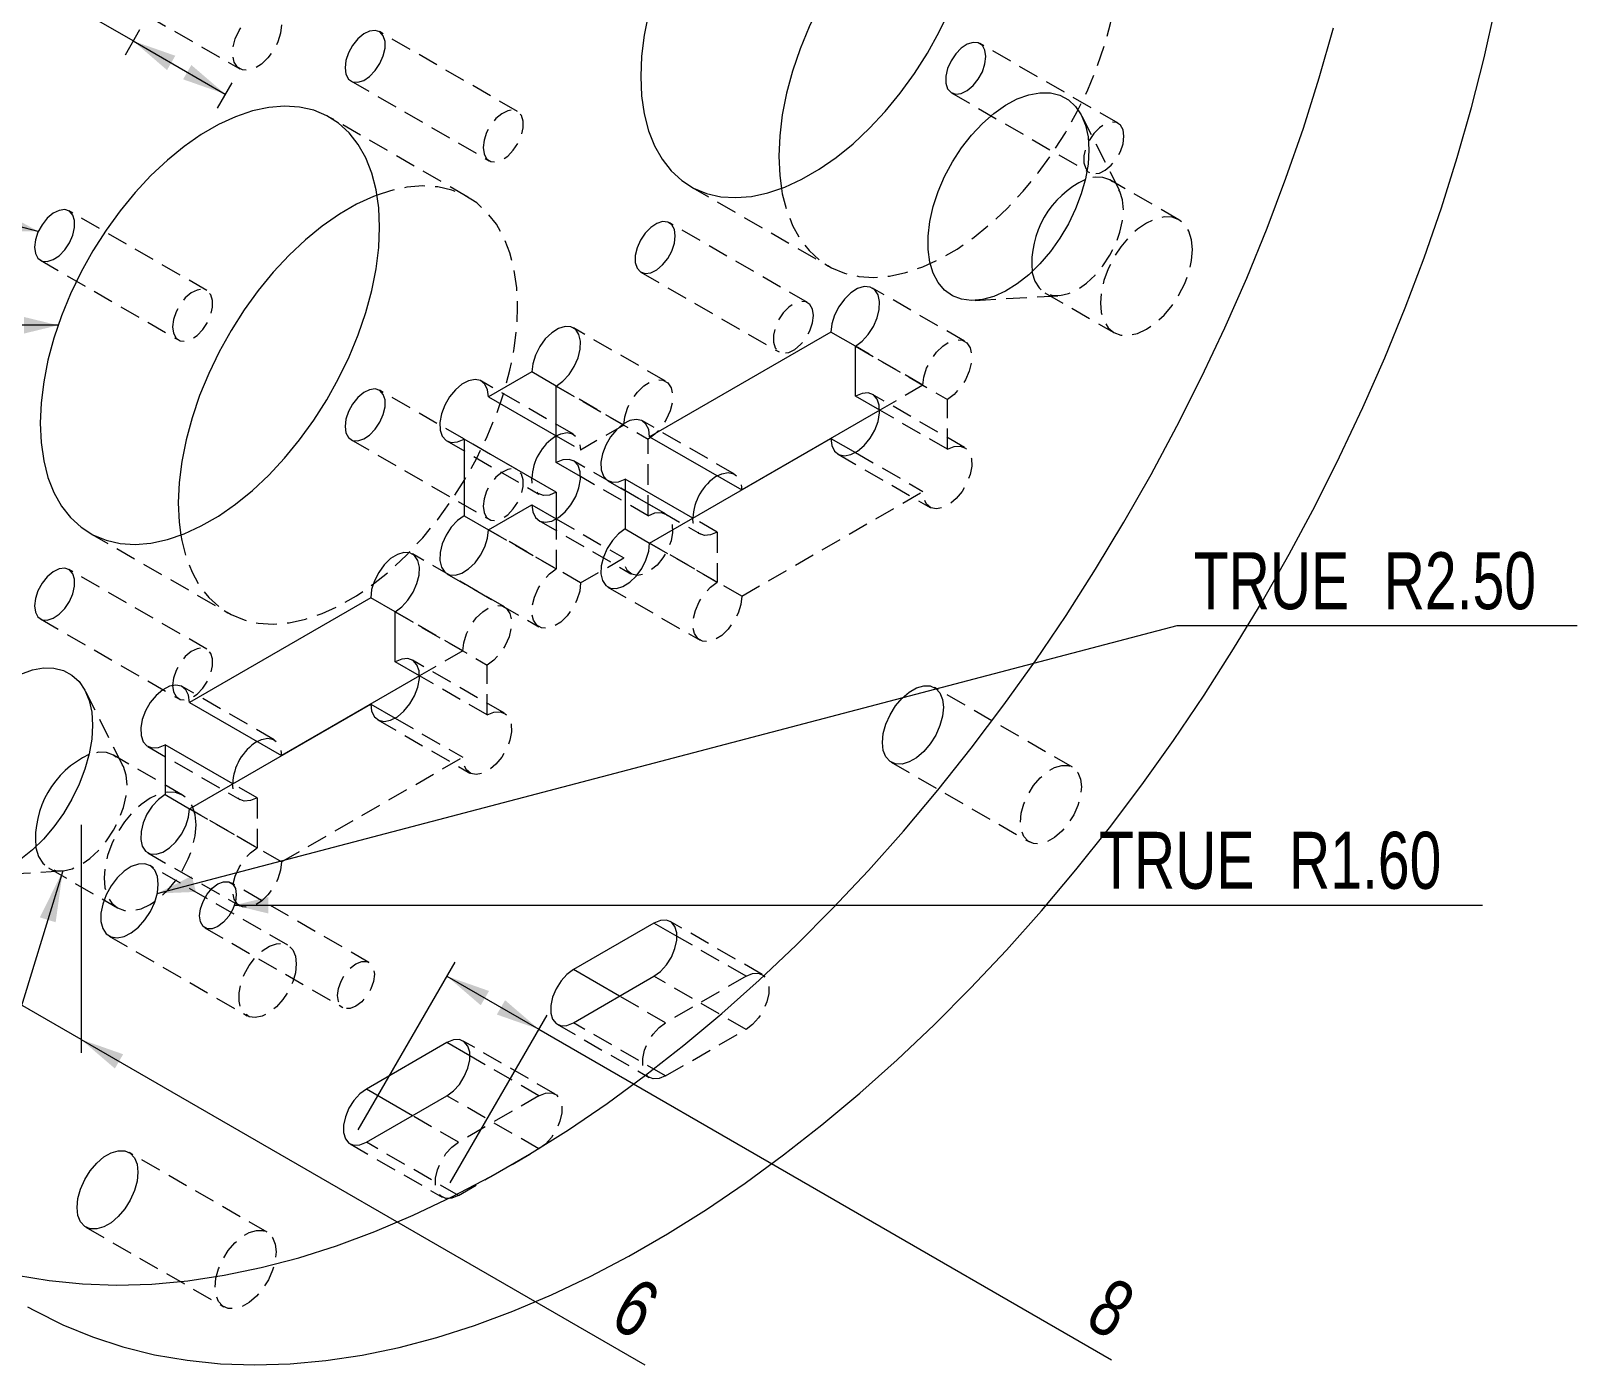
# Model space of a CAD drawing. Header units: millimetres. Extents: x 17 to 346, y 15 to 281.
# Drawn here: x 240.7 to 336.2, y 15.5 to 97.5 of the extents above; entities that cross this region are included whole.
import ezdxf

# ---------------------------------------------------------------- set-up
doc = ezdxf.new("R2010")
doc.units = ezdxf.units.MM
doc.linetypes.add('HIDDEN', pattern=[1.905, 1.27, -0.635])
doc.styles.add('SLDTEXTSTYLE0', font='TXT', dxfattribs={"width": 0.75})
doc.dimstyles.new('SLDDIMSTYLE0', dxfattribs={"dimtxt": 3.5, "dimasz": 3.302, "dimexe": 0, "dimexo": 0.0625, "dimgap": 0.875, "dimtad": 0, "dimtih": 1, "dimtoh": 1, "dimrnd": 1e-09, "dimzin": 12, "dimdsep": 46, "dimtxsty": 'SLDTEXTSTYLE0', "dimsah": 1, "dimcen": 0, "dimadec": 0, "dimazin": 3, "dimtfac": 1, "dimtofl": 0, "dimtmove": 0, "dimatfit": 3, "dimfxl": 1, "dimfrac": 2, "dimtolj": 1, "dimtzin": 12, "dimarcsym": 0})
doc.dimstyles.new('SLDDIMSTYLE1', dxfattribs={"dimtxt": 3.5, "dimasz": 3.302, "dimexe": 0, "dimexo": 0.0625, "dimgap": 0.875, "dimtad": 1, "dimrnd": 1e-09, "dimzin": 12, "dimdsep": 46, "dimtxsty": 'SLDTEXTSTYLE0', "dimsah": 1, "dimcen": 0.09, "dimadec": 0, "dimazin": 3, "dimtfac": 1, "dimtofl": 0, "dimtmove": 0, "dimatfit": 3, "dimfxl": 1, "dimfrac": 2, "dimtolj": 1, "dimtzin": 12, "dimarcsym": 0})
doc.dimstyles.new('SLDDIMSTYLE2', dxfattribs={"dimtxt": 3.5, "dimasz": 3.302, "dimexe": 0, "dimexo": 0.0625, "dimgap": 0.875, "dimtad": 1, "dimrnd": 1e-09, "dimzin": 12, "dimdsep": 46, "dimtxsty": 'SLDTEXTSTYLE0', "dimsah": 1, "dimcen": 0.09, "dimadec": 0, "dimazin": 3, "dimtfac": 1, "dimtmove": 0, "dimatfit": 0, "dimfxl": 1, "dimfrac": 2, "dimtolj": 1, "dimtzin": 12, "dimarcsym": 0})
doc.dimstyles.new('SLDDIMSTYLE3', dxfattribs={"dimtxt": 3.5, "dimasz": 3.302, "dimexe": 0, "dimexo": 0.0625, "dimgap": 0.875, "dimtad": 0, "dimtih": 1, "dimtoh": 1, "dimrnd": 1e-09, "dimzin": 4, "dimdsep": 46, "dimtxsty": 'SLDTEXTSTYLE0', "dimsah": 1, "dimcen": 0, "dimadec": 0, "dimazin": 1, "dimtfac": 1, "dimtofl": 0, "dimtmove": 0, "dimatfit": 3, "dimfxl": 1, "dimfrac": 2, "dimtolj": 1, "dimtzin": 12, "dimarcsym": 0})

# ---------------------------------------------------------------- blocks, each defined once
blk = doc.blocks.new('_D_1')
at = {"color": 7, "linetype": 'Continuous', "lineweight": 0}
for p, q in [((211.343, 79.371), (184.191, 79.371)), ((242.383, 79.371), (211.343, 79.371))]:
    blk.add_line(p, q, dxfattribs=at)
blk.add_solid([(242.383, 79.371), (240.295, 79.879), (240.295, 78.863)], dxfattribs=at)
at = {"color": 7, "linetype": 'Continuous', "lineweight": 0, "char_height": 3.5, "attachment_point": 1, "style": 'SLDTEXTSTYLE0'}
for s, insert in [('TRUE', (184.191, 83.883)), ('R14.75', (195.867, 83.883))]:
    blk.add_mtext(s, dxfattribs=dict(at, insert=insert))
blk = doc.blocks.new('_D_2')
at = {"color": 7, "linetype": 'Continuous', "lineweight": 0}
for p, q in [((213.342, 92.26), (188.777, 92.26)), ((241.165, 85.139), (213.342, 92.26))]:
    blk.add_line(p, q, dxfattribs=at)
blk.add_solid([(241.165, 85.139), (239.397, 86.116), (239.146, 85.132)], dxfattribs=at)
at = {"color": 7, "linetype": 'Continuous', "lineweight": 0, "char_height": 3.5, "attachment_point": 1, "style": 'SLDTEXTSTYLE0'}
for s, insert in [('TRUE', (188.777, 96.772)), ('R1.75', (200.453, 96.772))]:
    blk.add_mtext(s, dxfattribs=dict(at, insert=insert))
blk = doc.blocks.new('_D_3')
at = {"color": 7, "linetype": 'Continuous', "lineweight": 0}
for p, q in [((246.997, 96.843), (218.533, 113.275)), ((247.394, 97.531), (246.497, 95.977)), ((246.997, 96.843), (252.654, 93.578)), ((253.051, 94.265), (252.154, 92.712))]:
    blk.add_line(p, q, dxfattribs=at)
for points in [[(246.997, 96.843), (249.078, 95.055), (249.586, 95.935)], [(252.654, 93.578), (250.573, 95.365), (250.065, 94.486)]]:
    blk.add_solid(points, dxfattribs=at)
at = {"color": 7, "linetype": 'Continuous', "lineweight": 0, "insert": (220.789, 117.182), "char_height": 3.5, "attachment_point": 1, "rotation": 330.00269, "style": 'SLDTEXTSTYLE0'}
blk.add_mtext('8', dxfattribs=at)
blk = doc.blocks.new('_D_5')
at = {"color": 7, "linetype": 'Continuous', "lineweight": 0}
for p, q in [((260.829, 29.928), (266.778, 40.234)), ((266.279, 39.368), (271.935, 36.103)), ((266.486, 26.663), (272.435, 36.969)), ((271.935, 36.103), (307.127, 15.787))]:
    blk.add_line(p, q, dxfattribs=at)
for points in [[(266.279, 39.368), (268.359, 37.581), (268.867, 38.46)], [(271.935, 36.103), (269.854, 37.891), (269.347, 37.011)]]:
    blk.add_solid(points, dxfattribs=at)
at = {"color": 7, "linetype": 'Continuous', "lineweight": 0, "insert": (307.143, 20.987), "char_height": 3.5, "attachment_point": 1, "rotation": 330.00269, "style": 'SLDTEXTSTYLE0'}
blk.add_mtext('8', dxfattribs=at)
blk = doc.blocks.new('_D_8')
at = {"color": 7, "linetype": 'Continuous', "lineweight": 0}
for p, q in [((242.672, 45.841), (233.628, 16.381)), ((233.628, 16.381), (215.527, 16.381))]:
    blk.add_line(p, q, dxfattribs=at)
blk.add_solid([(242.672, 45.841), (241.263, 42.981), (242.234, 42.683)], dxfattribs=at)
at = {"color": 7, "linetype": 'Continuous', "lineweight": 0, "char_height": 3.5, "attachment_point": 1, "style": 'SLDTEXTSTYLE0'}
for s, insert in [('TRUE', (215.527, 20.893)), ('R4', (227.204, 20.893))]:
    blk.add_mtext(s, dxfattribs=dict(at, insert=insert))
blk = doc.blocks.new('_D_9')
at = {"color": 7, "linetype": 'Continuous', "lineweight": 0}
for p, q in [((239.549, 51.12), (239.549, 37.113)), ((243.792, 48.67), (243.792, 34.663)), ((239.549, 37.929), (235.059, 40.521)), ((243.792, 35.48), (239.549, 37.929)), ((243.792, 35.48), (278.443, 15.476))]:
    blk.add_line(p, q, dxfattribs=at)
for points in [[(239.549, 37.929), (237.468, 39.717), (236.96, 38.837)], [(243.792, 35.48), (245.873, 33.692), (246.381, 34.572)]]:
    blk.add_solid(points, dxfattribs=at)
at = {"color": 7, "linetype": 'Continuous', "lineweight": 0, "insert": (277.92, 20.987), "char_height": 3.5, "attachment_point": 1, "rotation": 330.00269, "style": 'SLDTEXTSTYLE0'}
blk.add_mtext('6', dxfattribs=at)
blk = doc.blocks.new('_D_10')
at = {"color": 7, "linetype": 'Continuous', "lineweight": 0}
for p, q in [((248.475, 44.449), (311.17, 60.91)), ((311.17, 60.91), (335.736, 60.91))]:
    blk.add_line(p, q, dxfattribs=at)
blk.add_solid([(248.475, 44.449), (250.857, 44.549), (250.599, 45.531)], dxfattribs=at)
at = {"color": 7, "linetype": 'Continuous', "lineweight": 0, "char_height": 3.5, "attachment_point": 1, "style": 'SLDTEXTSTYLE0'}
for s, insert in [('TRUE', (312.174, 65.422)), ('R2.50', (323.85, 65.422))]:
    blk.add_mtext(s, dxfattribs=dict(at, insert=insert))
blk = doc.blocks.new('_D_11')
at = {"color": 7, "linetype": 'Continuous', "lineweight": 0}
for p, q in [((253.217, 43.728), (305.35, 43.728)), ((305.35, 43.728), (329.916, 43.728))]:
    blk.add_line(p, q, dxfattribs=at)
blk.add_solid([(253.217, 43.728), (255.305, 43.22), (255.305, 44.236)], dxfattribs=at)
at = {"color": 7, "linetype": 'Continuous', "lineweight": 0, "char_height": 3.5, "attachment_point": 1, "style": 'SLDTEXTSTYLE0'}
for s, insert in [('TRUE', (306.354, 48.24)), ('R1.60', (318.03, 48.24))]:
    blk.add_mtext(s, dxfattribs=dict(at, insert=insert))

msp = doc.modelspace()

# ---------------------------------------------------------------- linework, layer by layer
at = {"color": 7, "linetype": 'HIDDEN', "lineweight": 0}
for p, q in [((247.894, 98.397), (253.551, 95.131)), ((270.616, 92.519), (262.131, 97.417)), ((307.527, 91.785), (299.042, 96.684)), ((260.381, 94.386), (268.866, 89.487)), ((297.292, 93.653), (305.777, 88.754)), ((267.572, 87.247), (259.087, 92.145)), ((307.607, 87.671), (305.298, 92.244)), ((281.249, 87.905), (289.734, 83.007)), ((311.271, 85.853), (307.029, 88.303)), ((251.529, 81.5), (243.043, 86.398)), ((288.44, 80.766), (279.954, 85.665)), ((241.293, 83.367), (249.779, 78.468)), ((278.204, 82.634), (286.69, 77.735)), ((298.098, 78.388), (292.441, 81.654)), ((298.75, 80.902), (303.865, 81.19)), ((303.029, 81.374), (307.272, 78.925)), ((279.714, 75.94), (274.057, 79.206)), ((295.538, 75.685), (291.381, 78.085)), ((291.381, 78.084), (297.038, 74.819)), ((274.057, 72.675), (268.4, 75.94)), ((277.153, 73.237), (272.996, 75.637)), ((272.996, 75.637), (278.653, 72.371)), ((295.538, 75.685), (292.88, 74.151)), ((270.616, 70.477), (262.131, 75.376)), ((298.098, 71.856), (292.441, 75.121)), ((297.038, 71.751), (297.038, 74.819)), ((283.956, 70.224), (278.299, 73.49)), ((297.038, 71.751), (292.881, 74.15)), ((272.996, 72.569), (274.496, 71.703)), ((277.153, 73.237), (274.496, 71.703)), ((260.381, 72.344), (268.866, 67.446)), ((266.279, 72.266), (271.936, 69)), ((278.653, 67.67), (278.653, 72.371)), ((279.714, 67.775), (274.057, 71.04)), ((290.32, 71.447), (295.977, 68.181)), ((291.381, 71.552), (295.538, 69.153)), ((278.653, 67.67), (274.496, 70.07)), ((276.178, 69.815), (281.835, 66.55)), ((284.396, 62.72), (295.538, 69.153)), ((271.936, 67.366), (277.592, 64.1)), ((272.996, 67.471), (277.153, 65.072)), ((272.996, 67.471), (272.996, 64.404)), ((282.896, 66.655), (281.396, 67.52)), ((244.338, 66.597), (252.823, 61.699)), ((268.839, 66.804), (272.996, 64.404)), ((274.496, 63.538), (268.839, 66.804)), ((278.739, 65.986), (282.896, 63.587)), ((284.396, 62.72), (278.739, 65.986)), ((282.896, 66.655), (282.896, 63.587)), ((269.814, 62.06), (264.157, 65.326)), ((274.496, 63.538), (277.153, 65.072)), ((251.529, 59.458), (243.043, 64.357)), ((266.279, 64.1), (271.936, 60.835)), ((276.178, 63.283), (281.835, 60.017)), ((241.293, 61.325), (249.779, 56.427)), ((267.253, 59.357), (263.097, 61.756)), ((263.097, 61.756), (268.753, 58.491)), ((267.253, 59.357), (264.596, 57.823)), ((269.814, 55.528), (264.157, 58.793)), ((268.753, 55.423), (268.753, 58.491)), ((268.753, 55.423), (264.597, 57.822)), ((246.37, 52.319), (244.06, 56.892)), ((255.672, 53.896), (250.015, 57.162)), ((304.727, 52.209), (296.241, 57.107)), ((262.036, 55.119), (267.693, 51.853)), ((263.097, 55.224), (267.253, 52.825)), ((247.894, 53.487), (253.551, 50.222)), ((250.034, 50.502), (245.792, 52.951)), ((256.111, 46.392), (267.253, 52.825)), ((293.591, 52.517), (302.077, 47.619)), ((254.611, 50.327), (253.112, 51.192)), ((256.111, 46.392), (250.454, 49.658)), ((250.455, 49.658), (254.611, 47.259)), ((254.611, 50.327), (254.611, 47.259)), ((247.894, 46.955), (253.551, 43.689)), ((237.513, 45.551), (242.628, 45.838)), ((241.792, 46.023), (246.034, 43.573)), ((256.505, 41.267), (248.02, 46.166)), ((261.49, 40.215), (253.005, 45.113)), ((251.405, 42.342), (259.89, 37.444)), ((285.663, 39.466), (280.006, 42.732)), ((245.52, 41.836), (254.005, 36.937)), ((284.663, 39.367), (280.421, 41.816)), ((284.663, 36.101), (279.006, 39.366)), ((284.663, 39.367), (279.714, 36.509)), ((279.714, 36.509), (276.886, 38.142)), ((273.057, 36.41), (278.714, 33.144)), ((279.714, 33.243), (274.057, 36.509)), ((272.935, 32.118), (267.278, 35.384)), ((279.714, 33.243), (284.663, 36.101)), ((271.935, 32.019), (267.693, 34.468)), ((271.935, 28.753), (266.279, 32.019)), ((271.935, 32.019), (266.986, 29.162)), ((266.986, 29.162), (264.158, 30.794)), ((260.329, 29.062), (265.986, 25.797)), ((266.986, 25.896), (261.329, 29.161)), ((266.986, 25.896), (271.935, 28.753)), ((255.229, 23.635), (246.744, 28.533)), ((244.094, 23.943), (252.579, 19.045))]:
    msp.add_line(p, q, dxfattribs=at)
at = {"color": 7, "linetype": 'Continuous', "lineweight": 15}
for p, q in [((289.881, 78.951), (278.739, 72.518)), ((291.381, 78.085), (289.881, 78.951)), ((291.381, 75.016), (291.381, 78.084)), ((271.496, 76.503), (268.839, 74.969)), ((272.996, 75.637), (271.496, 76.503)), ((272.996, 70.935), (272.996, 75.637)), ((268.839, 74.969), (272.996, 72.569)), ((292.881, 74.15), (291.381, 75.016)), ((292.88, 74.151), (284.396, 69.253)), ((267.339, 72.371), (267.339, 67.67)), ((272.996, 69.105), (267.339, 72.371)), ((278.739, 72.518), (284.396, 69.253)), ((278.739, 65.986), (289.881, 72.418)), ((289.881, 72.418), (291.381, 71.552)), ((274.496, 70.07), (272.996, 70.935)), ((277.239, 69.92), (277.239, 66.852)), ((281.396, 67.52), (277.239, 69.92)), ((272.996, 69.105), (272.996, 67.471)), ((268.839, 66.804), (271.496, 68.337)), ((271.496, 68.337), (272.996, 67.471)), ((267.339, 67.67), (268.839, 66.804)), ((277.239, 66.852), (278.739, 65.986)), ((261.597, 62.623), (250.454, 56.19)), ((263.097, 61.756), (261.597, 62.623)), ((263.097, 58.688), (263.097, 61.756)), ((264.597, 57.822), (263.097, 58.688)), ((264.596, 57.823), (256.111, 52.925)), ((250.454, 56.19), (256.111, 52.925)), ((250.454, 49.658), (261.597, 56.09)), ((261.597, 56.09), (263.097, 55.224)), ((248.954, 53.592), (248.954, 50.524)), ((253.112, 51.192), (248.954, 53.592)), ((248.954, 50.524), (250.455, 49.658)), ((279.006, 42.632), (274.057, 39.775)), ((274.057, 36.509), (279.006, 39.366)), ((266.279, 35.285), (261.329, 32.427)), ((261.329, 29.161), (266.279, 32.019))]:
    msp.add_line(p, q, dxfattribs=at)
at = {"color": 8, "linetype": 'Continuous', "lineweight": 15}
for p, q in [((280.421, 41.816), (279.006, 42.632)), ((276.886, 38.142), (274.057, 39.775)), ((267.693, 34.468), (266.279, 35.285)), ((264.158, 30.794), (261.329, 32.427))]:
    msp.add_line(p, q, dxfattribs=at)
at = {"color": 7, "linetype": 'Continuous', "lineweight": 15, "flags": 128}
for points in [[(298.898, 108.679), (298.688, 108.598), (297.637, 108.115), (296.58, 107.505), (295.529, 106.774), (294.494, 105.931), (293.486, 104.984), (292.515, 103.943), (291.591, 102.817), (290.724, 101.62), (289.923, 100.362), (289.195, 99.058), (288.548, 97.72), (287.989, 96.362), (287.524, 94.998), (287.157, 93.642), (286.892, 92.308), (286.732, 91.009), (286.679, 89.76), (286.732, 88.572), (286.834, 87.781)], [(240.511, 19.056), (240.932, 18.818), (242.675, 17.941), (244.488, 17.196), (246.368, 16.583), (248.312, 16.105), (250.314, 15.761), (252.372, 15.554), (254.482, 15.483), (256.639, 15.548), (258.839, 15.749), (261.078, 16.086), (263.351, 16.558), (265.654, 17.164), (267.982, 17.904), (270.332, 18.775), (272.698, 19.776), (275.075, 20.905), (277.46, 22.159), (279.846, 23.537), (282.231, 25.036), (284.608, 26.652), (286.974, 28.382), (289.323, 30.224), (291.652, 32.173), (293.955, 34.226), (296.228, 36.378), (298.467, 38.626), (300.667, 40.965), (302.824, 43.39), (304.934, 45.897), (306.992, 48.481), (308.994, 51.136), (310.938, 53.858), (312.818, 56.641), (314.631, 59.48), (316.374, 62.37), (318.043, 65.303), (319.634, 68.276), (321.146, 71.282), (322.574, 74.314), (323.917, 77.368), (325.171, 80.437), (326.333, 83.515), (327.403, 86.597), (328.377, 89.675), (329.253, 92.745), (330.031, 95.799), (330.708, 98.833)], [(278.672, 98.54), (278.407, 97.206), (278.247, 95.908), (278.193, 94.658), (278.247, 93.471), (278.407, 92.357), (278.672, 91.329), (279.039, 90.397), (279.504, 89.57), (280.063, 88.857), (280.709, 88.266), (281.437, 87.802), (282.239, 87.47), (283.106, 87.274), (284.03, 87.215), (285.001, 87.294), (286.009, 87.511), (287.044, 87.863), (288.095, 88.346), (289.151, 88.956), (290.202, 89.686), (291.237, 90.529), (292.245, 91.476), (293.216, 92.518), (294.14, 93.643), (295.007, 94.841), (295.809, 96.098), (296.537, 97.403), (297.184, 98.741)], [(239.826, 21.003), (241.829, 20.66), (243.887, 20.452), (245.997, 20.381), (248.154, 20.446), (250.353, 20.647), (252.592, 20.984), (254.865, 21.456), (257.169, 22.063), (259.497, 22.802), (261.847, 23.673), (264.212, 24.674), (266.59, 25.803), (268.974, 27.058), (271.361, 28.436), (273.745, 29.934), (276.123, 31.55), (278.489, 33.281), (280.838, 35.122), (283.167, 37.071), (285.47, 39.124), (287.743, 41.276), (289.982, 43.524), (292.182, 45.863), (294.339, 48.288), (296.448, 50.795), (298.506, 53.379), (300.509, 56.035), (302.452, 58.757), (304.332, 61.54), (306.146, 64.379), (307.888, 67.268), (309.557, 70.202), (311.149, 73.174), (312.661, 76.18), (314.089, 79.213), (315.432, 82.266), (316.685, 85.336), (317.848, 88.414), (318.918, 91.495), (319.892, 94.574), (320.768, 97.643)], [(260.018, 95.187), (260.073, 94.798), (260.233, 94.506), (260.484, 94.339), (260.804, 94.31), (261.163, 94.423), (261.531, 94.667), (261.875, 95.021), (262.163, 95.453), (262.371, 95.925), (262.48, 96.395), (262.48, 96.821), (262.371, 97.165), (262.163, 97.397), (261.875, 97.496), (261.531, 97.454), (261.163, 97.273), (260.804, 96.971), (260.484, 96.573), (260.233, 96.116), (260.073, 95.64), (260.018, 95.187)], [(299.404, 95.883), (299.349, 96.272), (299.189, 96.563), (298.938, 96.731), (298.619, 96.759), (298.259, 96.647), (297.892, 96.402), (297.548, 96.049), (297.26, 95.616), (297.052, 95.145), (296.943, 94.675), (296.943, 94.249), (297.052, 93.905), (297.26, 93.673), (297.548, 93.574), (297.892, 93.616), (298.259, 93.797), (298.619, 94.099), (298.938, 94.496), (299.189, 94.953), (299.349, 95.43), (299.404, 95.883)], [(305.736, 90.145), (305.683, 89.282), (305.526, 88.377), (305.268, 87.449), (304.914, 86.517), (304.473, 85.601), (303.952, 84.722), (303.365, 83.897), (302.722, 83.145), (302.038, 82.48), (301.328, 81.919), (300.605, 81.471), (299.887, 81.148), (299.188, 80.955), (298.523, 80.898), (297.906, 80.976), (297.351, 81.19), (296.869, 81.533), (296.47, 81.998), (296.163, 82.577), (295.955, 83.256), (295.85, 84.021), (295.85, 84.855), (295.955, 85.741), (296.163, 86.661), (296.47, 87.593), (296.869, 88.519), (297.351, 89.419), (297.906, 90.274), (298.523, 91.064), (299.188, 91.775), (299.887, 92.389), (300.605, 92.895), (301.328, 93.282), (302.038, 93.54), (302.722, 93.666), (303.365, 93.655), (303.952, 93.509), (304.473, 93.23), (304.914, 92.824), (305.268, 92.301), (305.526, 91.671), (305.683, 90.947), (305.736, 90.145)], [(241.282, 73.35), (241.336, 72.163), (241.496, 71.049), (241.761, 70.021), (242.128, 69.089), (242.593, 68.262), (243.152, 67.549), (243.798, 66.958), (244.526, 66.494), (245.328, 66.162), (246.195, 65.965), (247.119, 65.906), (248.09, 65.986), (249.098, 66.203), (250.133, 66.554), (251.184, 67.038), (252.24, 67.648), (253.292, 68.378), (254.326, 69.221), (255.334, 70.168), (256.305, 71.21), (257.229, 72.335), (258.096, 73.533), (258.898, 74.79), (259.626, 76.095), (260.273, 77.433), (260.831, 78.791), (261.297, 80.155), (261.664, 81.511), (261.928, 82.845), (262.088, 84.143), (262.142, 85.392), (262.088, 86.58), (261.928, 87.693), (261.664, 88.722), (261.297, 89.654), (260.831, 90.481), (260.273, 91.193), (259.626, 91.785), (258.898, 92.249), (258.096, 92.581), (257.229, 92.777), (256.305, 92.836), (255.334, 92.757), (254.326, 92.54), (253.292, 92.188), (252.24, 91.705), (251.184, 91.095), (250.133, 90.365), (249.098, 89.522), (248.09, 88.574), (247.119, 87.533), (246.195, 86.407), (245.328, 85.21), (244.526, 83.952), (243.798, 82.648), (243.152, 81.31), (242.593, 79.952), (242.128, 78.588), (241.761, 77.232), (241.496, 75.898), (241.336, 74.6), (241.282, 73.35)], [(261.987, 87.371), (261.777, 87.29), (260.726, 86.806), (259.669, 86.196), (258.618, 85.466), (257.583, 84.623), (256.575, 83.676), (255.604, 82.634), (254.68, 81.509), (253.813, 80.311), (253.012, 79.054), (252.284, 77.749), (251.637, 76.411), (251.078, 75.053), (250.613, 73.689), (250.246, 72.333), (249.981, 70.999), (249.821, 69.701), (249.768, 68.452)], [(240.931, 84.168), (240.986, 83.779), (241.146, 83.487), (241.397, 83.32), (241.716, 83.291), (242.076, 83.404), (242.444, 83.648), (242.787, 84.002), (243.076, 84.434), (243.283, 84.906), (243.392, 85.376), (243.392, 85.802), (243.283, 86.146), (243.076, 86.378), (242.787, 86.477), (242.444, 86.435), (242.076, 86.254), (241.716, 85.952), (241.397, 85.554), (241.146, 85.097), (240.986, 84.621), (240.931, 84.168)], [(280.317, 84.864), (280.262, 85.253), (280.102, 85.544), (279.851, 85.712), (279.531, 85.74), (279.172, 85.628), (278.804, 85.383), (278.461, 85.03), (278.172, 84.597), (277.964, 84.126), (277.856, 83.656), (277.856, 83.23), (277.964, 82.886), (278.172, 82.654), (278.461, 82.555), (278.804, 82.597), (279.172, 82.778), (279.531, 83.08), (279.851, 83.477), (280.102, 83.934), (280.262, 84.411), (280.317, 84.864)], [(291.381, 78.084), (291.791, 78.388), (292.17, 78.8), (292.489, 79.29), (292.724, 79.82), (292.855, 80.35), (292.874, 80.839), (292.78, 81.25), (292.578, 81.551), (292.285, 81.721), (291.923, 81.745), (291.519, 81.621), (291.105, 81.36), (290.712, 80.981), (290.37, 80.513), (290.106, 79.992), (289.938, 79.458), (289.881, 78.951)], [(272.996, 75.637), (273.407, 75.94), (273.786, 76.352), (274.105, 76.842), (274.339, 77.372), (274.471, 77.902), (274.49, 78.391), (274.395, 78.802), (274.193, 79.104), (273.9, 79.273), (273.538, 79.297), (273.134, 79.173), (272.72, 78.912), (272.327, 78.533), (271.986, 78.065), (271.721, 77.544), (271.553, 77.01), (271.496, 76.503)], [(260.018, 73.146), (260.073, 72.756), (260.233, 72.465), (260.484, 72.297), (260.804, 72.269), (261.163, 72.382), (261.531, 72.626), (261.875, 72.98), (262.163, 73.412), (262.371, 73.884), (262.48, 74.353), (262.48, 74.779), (262.371, 75.124), (262.163, 75.356), (261.875, 75.455), (261.531, 75.412), (261.163, 75.232), (260.804, 74.929), (260.484, 74.532), (260.233, 74.075), (260.073, 73.599), (260.018, 73.146)], [(268.839, 74.969), (268.782, 75.41), (268.615, 75.751), (268.35, 75.967), (268.008, 76.04), (267.615, 75.965), (267.201, 75.748), (266.797, 75.405), (266.435, 74.964), (266.142, 74.456), (265.941, 73.921), (265.846, 73.401), (265.865, 72.934), (265.996, 72.556), (266.231, 72.296), (266.55, 72.175), (266.929, 72.2), (267.339, 72.371)], [(289.881, 72.418), (289.938, 71.977), (290.106, 71.636), (290.37, 71.421), (290.712, 71.348), (291.105, 71.423), (291.519, 71.639), (291.923, 71.982), (292.285, 72.424), (292.578, 72.931), (292.78, 73.466), (292.874, 73.987), (292.855, 74.454), (292.724, 74.832), (292.489, 75.091), (292.17, 75.213), (291.791, 75.187), (291.381, 75.016)], [(278.739, 72.518), (278.681, 72.959), (278.514, 73.301), (278.249, 73.516), (277.907, 73.589), (277.514, 73.514), (277.1, 73.297), (276.697, 72.955), (276.335, 72.513), (276.042, 72.005), (275.84, 71.471), (275.745, 70.95), (275.764, 70.483), (275.896, 70.105), (276.13, 69.846), (276.449, 69.724), (276.828, 69.75), (277.239, 69.92)], [(271.496, 68.337), (271.553, 67.896), (271.721, 67.555), (271.986, 67.34), (272.327, 67.267), (272.72, 67.342), (273.134, 67.558), (273.538, 67.901), (273.9, 68.343), (274.193, 68.85), (274.395, 69.385), (274.49, 69.906), (274.471, 70.373), (274.339, 70.751), (274.105, 71.01), (273.786, 71.132), (273.407, 71.106), (272.996, 70.935)], [(249.768, 68.452), (249.821, 67.264), (249.923, 66.473)], [(267.339, 67.67), (266.929, 67.367), (266.55, 66.955), (266.231, 66.465), (265.996, 65.935), (265.865, 65.405), (265.846, 64.916), (265.941, 64.504), (266.142, 64.203), (266.435, 64.034), (266.797, 64.01), (267.201, 64.133), (267.615, 64.394), (268.008, 64.773), (268.35, 65.241), (268.615, 65.762), (268.782, 66.297), (268.839, 66.804)], [(277.239, 66.852), (276.828, 66.549), (276.449, 66.137), (276.13, 65.647), (275.896, 65.117), (275.764, 64.587), (275.745, 64.098), (275.84, 63.687), (276.042, 63.385), (276.335, 63.216), (276.697, 63.192), (277.1, 63.316), (277.514, 63.577), (277.907, 63.956), (278.249, 64.423), (278.514, 64.945), (278.681, 65.479), (278.739, 65.986)], [(263.097, 61.756), (263.507, 62.059), (263.886, 62.472), (264.205, 62.961), (264.439, 63.492), (264.571, 64.021), (264.59, 64.51), (264.495, 64.922), (264.294, 65.223), (264.001, 65.393), (263.638, 65.416), (263.235, 65.293), (262.821, 65.032), (262.428, 64.653), (262.086, 64.185), (261.821, 63.664), (261.654, 63.13), (261.597, 62.623)], [(240.931, 62.127), (240.986, 61.737), (241.146, 61.446), (241.397, 61.278), (241.716, 61.25), (242.076, 61.363), (242.444, 61.607), (242.787, 61.961), (243.076, 62.393), (243.283, 62.865), (243.392, 63.334), (243.392, 63.76), (243.283, 64.105), (243.076, 64.337), (242.787, 64.436), (242.444, 64.393), (242.076, 64.213), (241.716, 63.91), (241.397, 63.513), (241.146, 63.056), (240.986, 62.58), (240.931, 62.127)], [(240.09, 57.93), (240.801, 58.189), (241.485, 58.314), (242.128, 58.304), (242.715, 58.157), (243.235, 57.878), (243.677, 57.473), (244.031, 56.949), (244.289, 56.319), (244.446, 55.595), (244.499, 54.794)], [(261.597, 56.09), (261.654, 55.649), (261.821, 55.308), (262.086, 55.093), (262.428, 55.02), (262.821, 55.094), (263.235, 55.311), (263.638, 55.654), (264.001, 56.096), (264.294, 56.603), (264.495, 57.138), (264.59, 57.659), (264.571, 58.126), (264.439, 58.503), (264.205, 58.763), (263.886, 58.885), (263.507, 58.859), (263.097, 58.688)], [(250.454, 56.19), (250.397, 56.631), (250.23, 56.972), (249.965, 57.188), (249.623, 57.261), (249.23, 57.186), (248.816, 56.969), (248.413, 56.627), (248.05, 56.185), (247.757, 55.677), (247.556, 55.143), (247.461, 54.622), (247.48, 54.155), (247.612, 53.777), (247.846, 53.517), (248.165, 53.396), (248.544, 53.421), (248.954, 53.592)], [(296.79, 55.894), (296.736, 55.345), (296.576, 54.765), (296.319, 54.187), (295.981, 53.646), (295.581, 53.173), (295.142, 52.795), (294.691, 52.534), (294.252, 52.406), (293.852, 52.417), (293.514, 52.568), (293.257, 52.849), (293.097, 53.244), (293.043, 53.731), (293.097, 54.28), (293.257, 54.86), (293.514, 55.438), (293.852, 55.979), (294.252, 56.452), (294.691, 56.83), (295.142, 57.091), (295.581, 57.219), (295.981, 57.208), (296.319, 57.057), (296.576, 56.776), (296.736, 56.38), (296.79, 55.894)], [(244.499, 54.794), (244.446, 53.931), (244.289, 53.026), (244.031, 52.097), (243.677, 51.165), (243.235, 50.25), (242.715, 49.37), (242.128, 48.546), (241.485, 47.793), (240.801, 47.129), (240.09, 46.567)], [(248.954, 50.524), (248.544, 50.221), (248.165, 49.809), (247.846, 49.319), (247.612, 48.789), (247.48, 48.259), (247.461, 47.77), (247.556, 47.359), (247.757, 47.057), (248.05, 46.888), (248.413, 46.864), (248.816, 46.987), (249.23, 47.248), (249.623, 47.627), (249.965, 48.095), (250.23, 48.616), (250.397, 49.151), (250.454, 49.658)], [(248.537, 45.021), (248.482, 45.497), (248.319, 45.878), (248.058, 46.142), (247.717, 46.271), (247.316, 46.258), (246.881, 46.102), (246.438, 45.815), (246.017, 45.413), (245.643, 44.923), (245.339, 44.375), (245.126, 43.803), (245.016, 43.244), (245.016, 42.732), (245.126, 42.3), (245.339, 41.975), (245.643, 41.777), (246.017, 41.719), (246.438, 41.804), (246.881, 42.027), (247.316, 42.375), (247.717, 42.824), (248.058, 43.347), (248.319, 43.912), (248.482, 44.482), (248.537, 45.021)], [(253.336, 44.381), (253.281, 43.945), (253.12, 43.488), (252.87, 43.055), (252.554, 42.687), (252.205, 42.421), (251.855, 42.283), (251.54, 42.287), (251.289, 42.431), (251.129, 42.703), (251.073, 43.075), (251.129, 43.51), (251.289, 43.967), (251.54, 44.401), (251.855, 44.768), (252.205, 45.034), (252.554, 45.172), (252.87, 45.169), (253.12, 45.024), (253.281, 44.753), (253.336, 44.381)], [(279.006, 39.366), (279.405, 39.662), (279.771, 40.067), (280.075, 40.547), (280.293, 41.064), (280.406, 41.575), (280.406, 42.04), (280.293, 42.42), (280.075, 42.686), (279.771, 42.815), (279.405, 42.796), (279.006, 42.632)], [(274.057, 39.775), (273.658, 39.479), (273.292, 39.074), (272.988, 38.594), (272.77, 38.078), (272.657, 37.566), (272.657, 37.101), (272.77, 36.721), (272.988, 36.456), (273.292, 36.327), (273.658, 36.345), (274.057, 36.509)], [(266.279, 32.019), (266.677, 32.315), (267.043, 32.719), (267.347, 33.199), (267.565, 33.716), (267.678, 34.227), (267.678, 34.692), (267.565, 35.073), (267.347, 35.338), (267.043, 35.467), (266.677, 35.449), (266.279, 35.285)], [(261.329, 32.427), (260.93, 32.131), (260.564, 31.727), (260.26, 31.247), (260.042, 30.73), (259.929, 30.219), (259.929, 29.754), (260.042, 29.373), (260.26, 29.108), (260.564, 28.979), (260.93, 28.997), (261.329, 29.161)], [(247.293, 27.32), (247.238, 26.771), (247.078, 26.19), (246.821, 25.613), (246.483, 25.072), (246.083, 24.598), (245.645, 24.22), (245.193, 23.96), (244.754, 23.831), (244.354, 23.843), (244.016, 23.993), (243.76, 24.275), (243.6, 24.67), (243.545, 25.156), (243.6, 25.706), (243.76, 26.286), (244.016, 26.863), (244.354, 27.404), (244.754, 27.878), (245.193, 28.256), (245.645, 28.516), (246.083, 28.645), (246.483, 28.633), (246.821, 28.483), (247.078, 28.201), (247.238, 27.806), (247.293, 27.32)]]:
    msp.add_lwpolyline(points, dxfattribs=at)
at = {"color": 7, "linetype": 'HIDDEN', "lineweight": 0, "flags": 128}
for points in [[(286.834, 87.781), (286.892, 87.459), (287.157, 86.431), (287.524, 85.498), (287.989, 84.672), (288.548, 83.959), (289.195, 83.367), (289.923, 82.903), (290.724, 82.571), (291.591, 82.375), (292.515, 82.316), (293.486, 82.396), (294.494, 82.612), (295.529, 82.964), (296.58, 83.448), (297.637, 84.057), (298.688, 84.788), (299.723, 85.631), (300.731, 86.578), (301.702, 87.62), (302.625, 88.745), (303.493, 89.942), (304.294, 91.2), (305.022, 92.504), (305.669, 93.843), (306.228, 95.201), (306.693, 96.564), (307.06, 97.92), (307.325, 99.254), (307.485, 100.553), (307.538, 101.802)], [(256.111, 97.834), (256.054, 97.327), (255.887, 96.793), (255.622, 96.272), (255.28, 95.804), (254.887, 95.425), (254.473, 95.164), (254.069, 95.04), (253.707, 95.064), (253.414, 95.234), (253.213, 95.535), (253.118, 95.946), (253.137, 96.436), (253.269, 96.965), (253.503, 97.495), (253.822, 97.985), (254.201, 98.398), (254.611, 98.701)], [(268.504, 90.289), (268.559, 89.899), (268.719, 89.608), (268.97, 89.44), (269.289, 89.412), (269.649, 89.525), (270.017, 89.769), (270.36, 90.123), (270.648, 90.555), (270.856, 91.027), (270.965, 91.496), (270.965, 91.922), (270.856, 92.267), (270.648, 92.499), (270.36, 92.598), (270.017, 92.555), (269.649, 92.375), (269.289, 92.072), (268.97, 91.675), (268.719, 91.218), (268.559, 90.742), (268.504, 90.289)], [(307.89, 90.984), (307.835, 91.374), (307.675, 91.665), (307.424, 91.832), (307.104, 91.861), (306.745, 91.748), (306.377, 91.504), (306.033, 91.15), (305.745, 90.718), (305.537, 90.246), (305.429, 89.776), (305.429, 89.35), (305.537, 89.006), (305.745, 88.774), (306.033, 88.675), (306.377, 88.718), (306.745, 88.898), (307.104, 89.201), (307.424, 89.598), (307.675, 90.055), (307.835, 90.531), (307.89, 90.984)], [(249.923, 66.473), (249.981, 66.151), (250.246, 65.122), (250.613, 64.19), (251.078, 63.363), (251.637, 62.651), (252.284, 62.059), (253.012, 61.595), (253.813, 61.263), (254.68, 61.067), (255.604, 61.008), (256.575, 61.087), (257.583, 61.304), (258.618, 61.656), (259.669, 62.139), (260.726, 62.749), (261.777, 63.479), (262.812, 64.322), (263.82, 65.27), (264.791, 66.311), (265.714, 67.437), (266.582, 68.634), (267.383, 69.892), (268.111, 71.196), (268.758, 72.534), (269.317, 73.892), (269.782, 75.256), (270.149, 76.612), (270.414, 77.946), (270.574, 79.244), (270.627, 80.494), (270.574, 81.681), (270.414, 82.795), (270.149, 83.823), (269.782, 84.755), (269.317, 85.582), (268.758, 86.295), (268.111, 86.886), (267.383, 87.35), (266.582, 87.682), (265.714, 87.879), (264.791, 87.938), (263.82, 87.858), (262.812, 87.641), (261.987, 87.371)], [(307.857, 86.471), (307.803, 87.077), (307.642, 87.597), (307.381, 88.011), (307.029, 88.302), (306.6, 88.461), (306.111, 88.481), (305.581, 88.36), (305.517, 88.337)], [(302.243, 82.666), (302.255, 82.6), (302.416, 82.08), (302.677, 81.666), (303.029, 81.374), (303.458, 81.215), (303.947, 81.196), (304.477, 81.316), (305.029, 81.572), (305.581, 81.953), (306.111, 82.446), (306.6, 83.03), (307.029, 83.683), (307.381, 84.381), (307.642, 85.097), (307.803, 85.803), (307.857, 86.471)], [(312.1, 84.022), (312.046, 84.628), (311.885, 85.148), (311.623, 85.561), (311.272, 85.853), (310.843, 86.012), (310.354, 86.032), (309.823, 85.911), (309.272, 85.655), (308.72, 85.274), (308.189, 84.782), (307.7, 84.198), (307.272, 83.544), (306.92, 82.846), (306.658, 82.131), (306.497, 81.425), (306.443, 80.756), (306.497, 80.15), (306.658, 79.631), (306.92, 79.217), (307.272, 78.925), (307.7, 78.766), (308.189, 78.747), (308.72, 78.867), (309.272, 79.123), (309.823, 79.504), (310.354, 79.996), (310.843, 80.581), (311.272, 81.234), (311.623, 81.932), (311.885, 82.648), (312.046, 83.353), (312.1, 84.022)], [(249.416, 79.27), (249.471, 78.88), (249.631, 78.589), (249.882, 78.421), (250.202, 78.393), (250.561, 78.506), (250.929, 78.75), (251.272, 79.104), (251.561, 79.536), (251.769, 80.008), (251.877, 80.477), (251.877, 80.903), (251.769, 81.248), (251.561, 81.48), (251.272, 81.579), (250.929, 81.536), (250.561, 81.356), (250.202, 81.053), (249.882, 80.656), (249.631, 80.199), (249.471, 79.723), (249.416, 79.27)], [(288.802, 79.965), (288.747, 80.355), (288.587, 80.646), (288.336, 80.813), (288.017, 80.842), (287.657, 80.729), (287.289, 80.485), (286.946, 80.131), (286.658, 79.699), (286.45, 79.227), (286.341, 78.757), (286.341, 78.331), (286.45, 77.987), (286.658, 77.755), (286.946, 77.656), (287.289, 77.699), (287.657, 77.879), (288.017, 78.182), (288.336, 78.579), (288.587, 79.036), (288.747, 79.512), (288.802, 79.965)], [(295.538, 75.685), (295.595, 76.192), (295.762, 76.727), (296.027, 77.248), (296.369, 77.716), (296.762, 78.095), (297.176, 78.356), (297.58, 78.479), (297.942, 78.455), (298.235, 78.286), (298.436, 77.984), (298.531, 77.573), (298.512, 77.084), (298.38, 76.554), (298.146, 76.024), (297.827, 75.534), (297.448, 75.122), (297.038, 74.819)], [(277.153, 73.237), (277.21, 73.744), (277.378, 74.279), (277.642, 74.8), (277.984, 75.268), (278.377, 75.647), (278.791, 75.908), (279.195, 76.031), (279.557, 76.007), (279.85, 75.838), (280.052, 75.536), (280.147, 75.125), (280.127, 74.636), (279.996, 74.106), (279.761, 73.576), (279.443, 73.086), (279.063, 72.674), (278.653, 72.371)], [(272.996, 72.569), (273.272, 72.699), (273.665, 72.774), (274.007, 72.701), (274.271, 72.486), (274.439, 72.144), (274.496, 71.703)], [(297.038, 71.751), (297.448, 71.922), (297.827, 71.947), (298.146, 71.826), (298.38, 71.566), (298.512, 71.188), (298.531, 70.721), (298.436, 70.2), (298.235, 69.666), (297.942, 69.158), (297.58, 68.716), (297.176, 68.374), (296.762, 68.157), (296.369, 68.082), (296.027, 68.155), (295.762, 68.371), (295.595, 68.712), (295.538, 69.153)], [(268.504, 68.247), (268.559, 67.858), (268.719, 67.566), (268.97, 67.399), (269.289, 67.37), (269.649, 67.483), (270.017, 67.727), (270.36, 68.081), (270.648, 68.513), (270.856, 68.985), (270.965, 69.455), (270.965, 69.881), (270.856, 70.225), (270.648, 70.457), (270.36, 70.556), (270.017, 70.514), (269.649, 70.333), (269.289, 70.031), (268.97, 69.633), (268.719, 69.176), (268.559, 68.7), (268.504, 68.247)], [(272.996, 69.105), (272.586, 68.934), (272.206, 68.909), (271.888, 69.031), (271.653, 69.29), (271.522, 69.668), (271.496, 69.971)], [(282.895, 70.119), (283.171, 70.249), (283.564, 70.323), (283.906, 70.25), (284.171, 70.035), (284.338, 69.694), (284.396, 69.253)], [(278.653, 67.67), (279.063, 67.841), (279.443, 67.866), (279.761, 67.745), (279.996, 67.485), (280.127, 67.107), (280.147, 66.64), (280.052, 66.119), (279.85, 65.585), (279.557, 65.077), (279.195, 64.635), (278.791, 64.293), (278.377, 64.076), (277.984, 64.001), (277.642, 64.074), (277.378, 64.29), (277.21, 64.631), (277.153, 65.072)], [(282.896, 66.655), (282.485, 66.484), (282.106, 66.458), (281.787, 66.58), (281.553, 66.84), (281.421, 67.217), (281.396, 67.52)], [(274.496, 63.538), (274.439, 63.031), (274.271, 62.496), (274.007, 61.975), (273.665, 61.507), (273.272, 61.128), (272.858, 60.867), (272.454, 60.744), (272.092, 60.768), (271.799, 60.937), (271.597, 61.239), (271.502, 61.65), (271.522, 62.139), (271.653, 62.669), (271.888, 63.199), (272.206, 63.689), (272.586, 64.101), (272.996, 64.404)], [(284.396, 62.72), (284.338, 62.213), (284.171, 61.679), (283.906, 61.158), (283.564, 60.69), (283.171, 60.311), (282.757, 60.05), (282.354, 59.927), (281.992, 59.95), (281.699, 60.12), (281.497, 60.421), (281.402, 60.832), (281.421, 61.322), (281.553, 61.851), (281.787, 62.382), (282.106, 62.871), (282.485, 63.284), (282.896, 63.587)], [(267.253, 59.357), (267.311, 59.864), (267.478, 60.398), (267.743, 60.919), (268.085, 61.387), (268.478, 61.766), (268.892, 62.027), (269.295, 62.151), (269.657, 62.127), (269.95, 61.958), (270.152, 61.656), (270.247, 61.245), (270.228, 60.756), (270.096, 60.226), (269.862, 59.696), (269.543, 59.206), (269.164, 58.794), (268.753, 58.491)], [(249.416, 57.228), (249.471, 56.839), (249.631, 56.547), (249.882, 56.38), (250.202, 56.351), (250.561, 56.464), (250.929, 56.708), (251.272, 57.062), (251.561, 57.494), (251.769, 57.966), (251.877, 58.436), (251.877, 58.862), (251.769, 59.206), (251.561, 59.438), (251.272, 59.537), (250.929, 59.495), (250.561, 59.314), (250.202, 59.012), (249.882, 58.614), (249.631, 58.157), (249.471, 57.681), (249.416, 57.228)], [(268.753, 55.423), (269.164, 55.593), (269.543, 55.619), (269.862, 55.497), (270.096, 55.238), (270.228, 54.86), (270.247, 54.393), (270.152, 53.872), (269.95, 53.338), (269.657, 52.83), (269.295, 52.388), (268.892, 52.046), (268.478, 51.829), (268.085, 51.754), (267.743, 51.827), (267.478, 52.042), (267.311, 52.384), (267.253, 52.825)], [(254.611, 53.791), (254.887, 53.92), (255.28, 53.995), (255.622, 53.922), (255.887, 53.707), (256.054, 53.366), (256.111, 52.925)], [(246.62, 51.12), (246.566, 51.725), (246.405, 52.245), (246.143, 52.659), (245.792, 52.951), (245.363, 53.11), (244.874, 53.129), (244.343, 53.009), (244.28, 52.986)], [(301.528, 48.832), (301.582, 49.381), (301.742, 49.962), (301.999, 50.539), (302.337, 51.08), (302.737, 51.554), (303.176, 51.932), (303.628, 52.192), (304.066, 52.321), (304.466, 52.309), (304.804, 52.158), (305.061, 51.877), (305.221, 51.482), (305.275, 50.996), (305.221, 50.446), (305.061, 49.866), (304.804, 49.289), (304.466, 48.748), (304.066, 48.274), (303.628, 47.896), (303.176, 47.635), (302.737, 47.507), (302.337, 47.519), (301.999, 47.669), (301.742, 47.95), (301.582, 48.346), (301.528, 48.832)], [(241.006, 47.314), (241.018, 47.248), (241.179, 46.728), (241.44, 46.315), (241.792, 46.023), (242.22, 45.864), (242.709, 45.844), (243.24, 45.965), (243.792, 46.221), (244.343, 46.602), (244.874, 47.094), (245.363, 47.678), (245.792, 48.332), (246.143, 49.03), (246.405, 49.745), (246.566, 50.451), (246.62, 51.12)], [(250.863, 48.67), (250.808, 49.276), (250.647, 49.796), (250.386, 50.21), (250.034, 50.502), (249.606, 50.66), (249.117, 50.68), (248.586, 50.56), (248.034, 50.304), (247.483, 49.922), (246.952, 49.43), (246.463, 48.846), (246.034, 48.193), (245.683, 47.495), (245.421, 46.779), (245.26, 46.073), (245.206, 45.405), (245.26, 44.799), (245.421, 44.279), (245.683, 43.865), (246.034, 43.574), (246.463, 43.415), (246.952, 43.395), (247.483, 43.516), (248.034, 43.771), (248.586, 44.153), (249.117, 44.645), (249.606, 45.229), (250.034, 45.883), (250.386, 46.581), (250.647, 47.296), (250.808, 48.002), (250.863, 48.67)], [(254.611, 50.327), (254.201, 50.156), (253.822, 50.13), (253.503, 50.252), (253.269, 50.511), (253.137, 50.889), (253.111, 51.192)], [(256.111, 46.392), (256.054, 45.885), (255.887, 45.351), (255.622, 44.83), (255.28, 44.362), (254.887, 43.983), (254.473, 43.722), (254.069, 43.598), (253.707, 43.622), (253.414, 43.792), (253.213, 44.093), (253.118, 44.504), (253.137, 44.993), (253.269, 45.523), (253.503, 46.053), (253.822, 46.543), (254.201, 46.955), (254.611, 47.259)], [(257.023, 40.123), (256.967, 39.583), (256.804, 39.013), (256.544, 38.449), (256.202, 37.926), (255.801, 37.476), (255.366, 37.129), (254.924, 36.906), (254.502, 36.821), (254.128, 36.879), (253.825, 37.077), (253.611, 37.402), (253.501, 37.834), (253.501, 38.346), (253.611, 38.905), (253.825, 39.477), (254.128, 40.025), (254.502, 40.515), (254.924, 40.916), (255.366, 41.204), (255.801, 41.359), (256.202, 41.373), (256.544, 41.244), (256.804, 40.98), (256.967, 40.598), (257.023, 40.123)], [(259.559, 38.176), (259.614, 38.612), (259.775, 39.069), (260.025, 39.502), (260.34, 39.87), (260.69, 40.136), (261.04, 40.274), (261.355, 40.27), (261.605, 40.126), (261.766, 39.854), (261.821, 39.482), (261.766, 39.047), (261.605, 38.59), (261.355, 38.156), (261.04, 37.789), (260.69, 37.523), (260.34, 37.385), (260.025, 37.388), (259.775, 37.533), (259.614, 37.804), (259.559, 38.176)], [(284.663, 39.367), (285.062, 39.531), (285.428, 39.549), (285.732, 39.42), (285.95, 39.155), (286.063, 38.774), (286.063, 38.309), (285.95, 37.798), (285.732, 37.281), (285.428, 36.801), (285.062, 36.397), (284.663, 36.101)], [(279.714, 33.243), (279.315, 33.079), (278.949, 33.061), (278.645, 33.19), (278.427, 33.455), (278.314, 33.836), (278.314, 34.301), (278.427, 34.812), (278.645, 35.329), (278.949, 35.809), (279.315, 36.213), (279.714, 36.509)], [(271.935, 32.019), (272.334, 32.183), (272.7, 32.201), (273.004, 32.073), (273.222, 31.807), (273.335, 31.427), (273.335, 30.962), (273.222, 30.45), (273.004, 29.934), (272.7, 29.454), (272.334, 29.049), (271.935, 28.753)], [(266.986, 25.896), (266.587, 25.732), (266.221, 25.713), (265.917, 25.842), (265.699, 26.108), (265.586, 26.488), (265.586, 26.953), (265.699, 27.464), (265.917, 27.981), (266.221, 28.461), (266.587, 28.866), (266.986, 29.162)], [(252.03, 20.258), (252.085, 20.807), (252.245, 21.387), (252.502, 21.965), (252.84, 22.506), (253.24, 22.979), (253.678, 23.357), (254.13, 23.618), (254.569, 23.746), (254.969, 23.735), (255.307, 23.584), (255.563, 23.303), (255.724, 22.908), (255.778, 22.421), (255.724, 21.872), (255.563, 21.292), (255.307, 20.714), (254.969, 20.173), (254.569, 19.7), (254.13, 19.322), (253.678, 19.061), (253.24, 18.933), (252.84, 18.944), (252.502, 19.095), (252.245, 19.376), (252.085, 19.771), (252.03, 20.258)]]:
    msp.add_lwpolyline(points, dxfattribs=at)
at = {"color": 7, "linetype": 'Continuous', "lineweight": 15}
for centre, radius, start, end in [((307.953, 83.15), 5.73, 115.15456, 184.85081), ((274.692, 69.859), 3.197, 122.02785, 177.9829), ((284.591, 67.408), 3.197, 122.02696, 177.99869), ((256.307, 51.08), 3.197, 122.02696, 177.99869), ((246.716, 47.799), 5.73, 115.15456, 184.85081)]:
    msp.add_arc(centre, radius, start, end, dxfattribs=at)

# ---------------------------------------------------------------- dimensions: what is measured, and where the dimension line sits
at = {"color": 7, "linetype": 'Continuous', "lineweight": 0}
for base, p1, p2, dimstyle, picture, middle in [((252.654, 93.578), (247.894, 98.397), (253.551, 95.131), 'SLDDIMSTYLE1', '_D_3', (219.653, 112.629)), ((239.549, 37.929), (243.792, 49.487), (239.549, 51.936), 'SLDDIMSTYLE2', '_D_9', (276.785, 16.434)), ((271.935, 36.103), (260.329, 29.062), (265.986, 25.797), 'SLDDIMSTYLE1', '_D_5', (306.007, 16.434))]:
    dim = msp.add_linear_dim(base=base, p1=p1, p2=p2, angle=330.00269, dimstyle=dimstyle, dxfattribs=at)
    dim.commit()
    dim.dimension.update_dxf_attribs({"geometry": picture, "text_midpoint": middle, "dimtype": 160})
for center, mpoint, dimstyle, picture, middle in [((242.168, 84.883), (241.165, 85.139), 'SLDDIMSTYLE0', '_D_2', (200.558, 95.038)), ((251.712, 79.371), (242.383, 79.371), 'SLDDIMSTYLE0', '_D_1', (197.265, 82.149)), ((246.77, 44.001), (248.475, 44.449), 'SLDDIMSTYLE3', '_D_10', (323.955, 63.688)), ((243.792, 49.487), (242.672, 45.841), 'SLDDIMSTYLE0', '_D_8', (224.076, 19.159)), ((252.205, 43.728), (253.217, 43.728), 'SLDDIMSTYLE3', '_D_11', (318.135, 46.506))]:
    dim = msp.add_radius_dim(center=center, mpoint=mpoint, text='TRUE <>', dimstyle=dimstyle, dxfattribs=at)
    dim.commit()
    dim.dimension.update_dxf_attribs({"geometry": picture, "text_midpoint": middle, "dimtype": 164})

doc.saveas('drawing.dxf')
